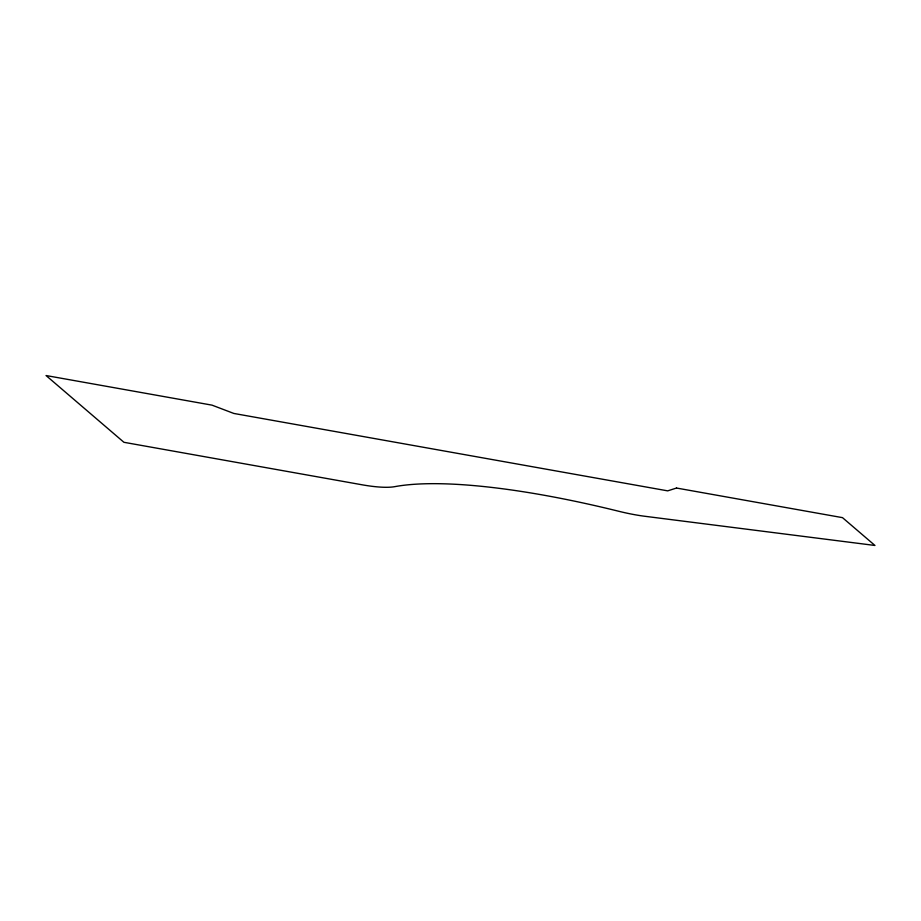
<?xml version="1.0" encoding="UTF-8"?>
<svg xmlns="http://www.w3.org/2000/svg" width="921" height="921" viewBox="0 0 921 921"><rect width="100%" height="100%" fill="white"/><g stroke="black" fill="none" stroke-linecap="round" stroke-linejoin="round"><path stroke-width="1.38" d="M676.521 488.038L667.702 490.858L233.83 413.448L212.026 405.148L46.05 375.538L123.932 442.299L361.884 484.757A69.282 15.588 16.6 0 0 394.867 486.633A311.747 70.123 16.6 0 1 618.521 511.213A69.282 15.588 16.6 0 0 644.953 516.29L874.95 545.462L842.496 517.648L676.521 488.038"/></g></svg>
